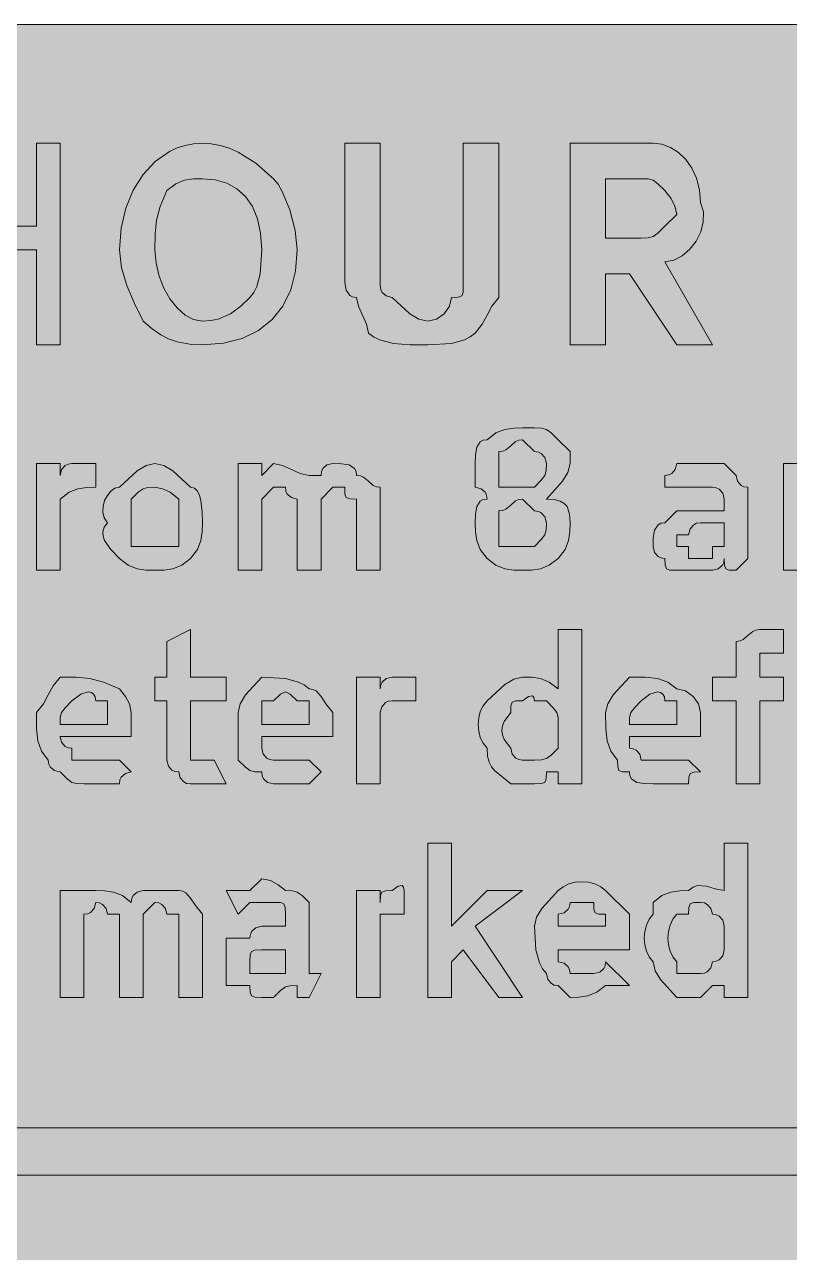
# Model space of a CAD drawing. Header units: metres. Extents: x 10 to 558, y 11 to 260.
# Drawn here: x 206.6 to 284, y 135.5 to 259.7 of the extents above; entities that cross this region are included whole.
import ezdxf

# ---------------------------------------------------------------- set-up
doc = ezdxf.new("R2010")
doc.units = ezdxf.units.M
for name, color, linetype, true_color in [('FILL_BLUE_0000FF', 7, 'Continuous', 0x0000ff), ('FILL_WHITE_FFFFFF', 7, 'Continuous', 0xffffff), ('STROKE_WHITE_FFFFFF', 7, 'Continuous', 0xffffff)]:
    doc.layers.add(name, color=color, linetype=linetype, true_color=true_color)

msp = doc.modelspace()

# ---------------------------------------------------------------- hatches: boundary and pattern name
at = {"layer": 'FILL_BLUE_0000FF', "true_color": 0x0000ff}
h = msp.add_hatch(color=7, dxfattribs=at)
h.dxf.hatch_style = 1
h.paths.add_polyline_path([(551.8, 259.63), (552.54, 259.47), (553.8, 258.93), (554.83, 258.16), (555.75, 257.28), (556.54, 256.78), (557.14, 256.19), (557.56, 255.55), (557.85, 254.88), (558.11, 253.57), (558.15, 252.48), (558.15, 18.48), (558.15, 16.08), (557.44, 15.2), (556.95, 14.43), (556.46, 13.89), (556.15, 13.73), (555.75, 13.68), (555.3, 12.89), (554.83, 12.29), (554.34, 11.87), (553.8, 11.58), (552.54, 11.32), (550.95, 11.28), (16.95, 11.28), (13.35, 11.28), (13.3, 11.68), (13.14, 11.99), (12.6, 12.48), (11.83, 12.97), (10.95, 13.68), (10.26, 14.6), (9.9, 15.63), (9.77, 16.89), (9.75, 18.48), (9.75, 252.48), (9.75, 254.88), (9.8, 255.28), (9.94, 255.59), (10.35, 256.08), (10.76, 256.57), (10.9, 256.88), (10.95, 257.28), (11.83, 257.47), (12.6, 257.88), (13.35, 258.48), (14.25, 258.67), (15.15, 259.08), (16.05, 259.49), (16.95, 259.68), (550.95, 259.68), (551.8, 259.63)])
at = {"layer": 'FILL_WHITE_FFFFFF', "true_color": 0xffffff}
h = msp.add_hatch(color=7, dxfattribs=at)
h.dxf.hatch_style = 1
h.paths.add_polyline_path([(207.75, 236.88), (198.15, 236.88), (198.15, 227.28), (194.55, 227.28), (194.55, 247.68), (198.15, 247.68), (198.15, 239.28), (207.75, 239.28), (207.75, 247.68), (210.15, 247.68), (210.15, 227.28), (207.75, 227.28), (207.75, 236.88)])
h = msp.add_hatch(color=7, dxfattribs=at)
h.dxf.hatch_style = 1
h.paths.add_polyline_path([(226.35, 247.45), (227.25, 247.17), (228.15, 246.78), (229.95, 245.65), (231.75, 244.08), (232.2, 243.52), (232.63, 242.79), (233.4, 240.93), (233.94, 238.85), (234.15, 236.88), (233.98, 234.74), (233.49, 232.85), (232.69, 231.21), (231.6, 229.83), (230.22, 228.74), (228.58, 227.94), (226.69, 227.45), (224.55, 227.28), (223.44, 227.32), (222, 227.58), (221.19, 227.87), (220.33, 228.29), (219.45, 228.89), (218.55, 229.68), (217.67, 231.48), (216.9, 233.28), (216.36, 235.08), (216.15, 236.88), (216.31, 239.07), (216.79, 241.1), (217.54, 242.93), (218.55, 244.53), (219.78, 245.84), (221.21, 246.84), (221.99, 247.2), (222.81, 247.46), (223.66, 247.62), (224.55, 247.68), (225.45, 247.62), (226.35, 247.45)])
h.paths.add_polyline_path([(222.75, 243.93), (221.85, 243.57), (220.95, 242.88), (220.26, 241.27), (219.9, 239.88), (219.77, 238.49), (219.75, 236.88), (219.86, 235.54), (220.16, 234.24), (220.64, 233.02), (221.25, 231.93), (221.98, 231.01), (222.79, 230.3), (223.65, 229.84), (224.55, 229.68), (225.4, 229.73), (226.14, 229.89), (227.4, 230.43), (228.43, 231.2), (229.35, 232.08), (229.75, 232.58), (230.04, 233.17), (230.4, 234.48), (230.55, 236.88), (230.44, 238.57), (230.12, 240.03), (229.6, 241.27), (228.9, 242.28), (228.03, 243.07), (227.01, 243.63), (225.84, 243.97), (224.55, 244.08), (223.65, 244.06), (222.75, 243.93)], flags=16)
h = msp.add_hatch(color=7, dxfattribs=at)
h.dxf.hatch_style = 1
h.paths.add_polyline_path([(242.55, 234.48), (242.55, 233.28), (242.6, 232.88), (242.74, 232.59), (243.15, 232.23), (243.75, 232.08), (245.55, 230.43), (246.45, 229.89), (247.35, 229.68), (248.23, 229.89), (249, 230.43), (249.54, 231.2), (249.75, 232.08), (250.44, 232.1), (250.8, 232.23), (250.93, 232.59), (250.95, 233.28), (250.95, 234.48), (250.95, 247.68), (254.55, 247.68), (254.55, 234.48), (254.55, 232.08), (253.84, 231.18), (253.35, 230.28), (252.86, 229.38), (252.15, 228.48), (251.65, 228.08), (251.06, 227.79), (249.75, 227.43), (247.35, 227.28), (245.57, 227.3), (243.9, 227.43), (242.46, 227.79), (241.85, 228.08), (241.35, 228.48), (241.16, 229.38), (240.75, 230.28), (240.34, 231.18), (240.15, 232.08), (239.75, 232.13), (239.46, 232.29), (239.1, 232.83), (238.97, 233.6), (238.95, 234.48), (238.95, 247.68), (242.55, 247.68), (242.55, 234.48)])
h = msp.add_hatch(color=7, dxfattribs=at)
h.dxf.hatch_style = 1
h.paths.add_polyline_path([(270.15, 247.68), (271.05, 247.57), (271.91, 247.25), (272.72, 246.73), (273.45, 246.03), (274.06, 245.16), (274.54, 244.14), (274.84, 242.97), (274.95, 241.68), (275.24, 240.73), (275.23, 239.73), (274.97, 238.73), (274.5, 237.78), (273.86, 236.95), (273.09, 236.28), (272.24, 235.84), (271.35, 235.68), (276.15, 227.28), (272.55, 227.28), (267.75, 234.48), (265.35, 234.48), (265.35, 227.28), (261.75, 227.28), (261.75, 247.68), (270.15, 247.68)])
h.paths.add_polyline_path([(269.66, 238.1), (270.15, 238.23), (270.64, 238.59), (271.35, 239.28), (272.55, 240.48), (272.36, 241.36), (271.95, 242.13), (271.35, 242.88), (270.64, 243.57), (270.15, 243.93), (269.66, 244.06), (268.95, 244.08), (265.35, 244.08), (265.35, 238.08), (268.95, 238.08), (269.66, 238.1)], flags=16)
h = msp.add_hatch(color=7, dxfattribs=at)
h.dxf.hatch_style = 1
h.paths.add_polyline_path([(261.16, 211.24), (261.45, 210.93), (261.71, 210.16), (261.75, 209.28), (261.73, 208.38), (261.6, 207.48), (261.24, 206.58), (260.55, 205.68), (259.65, 204.99), (258.75, 204.63), (257.85, 204.5), (256.95, 204.48), (256.05, 204.5), (255.15, 204.63), (254.25, 204.99), (253.35, 205.68), (252.66, 206.58), (252.3, 207.48), (252.17, 208.38), (252.15, 209.28), (252.17, 210.16), (252.3, 210.93), (252.66, 211.47), (252.95, 211.63), (253.35, 211.68), (253.3, 212.08), (253.16, 212.37), (252.75, 212.73), (252.15, 212.88), (252.15, 215.28), (252.17, 216.16), (252.3, 216.93), (252.66, 217.47), (252.95, 217.63), (253.35, 217.68), (254.25, 218.37), (255.15, 218.73), (256.05, 218.86), (256.95, 218.88), (258.15, 218.88), (258.86, 218.86), (259.35, 218.73), (259.84, 218.37), (260.55, 217.68), (261.75, 216.48), (261.75, 215.28), (261.54, 214.38), (261, 213.48), (259.35, 211.68), (260.14, 211.63), (260.74, 211.47), (261.16, 211.24)])
h.paths.add_polyline_path([(255.75, 211.08), (255.26, 210.67), (254.95, 210.53), (254.55, 210.48), (254.55, 209.28), (254.55, 206.88), (256.95, 206.88), (258.15, 206.88), (258.84, 207.59), (259.2, 208.08), (259.33, 208.57), (259.35, 209.28), (259.2, 209.88), (258.84, 210.29), (258.55, 210.43), (258.15, 210.48), (256.95, 211.68), (256.55, 211.63), (256.24, 211.49), (255.75, 211.08)], flags=16)
h.paths.add_polyline_path([(258.84, 213.59), (259.2, 214.08), (259.33, 214.57), (259.35, 215.28), (259.2, 215.88), (258.84, 216.29), (258.55, 216.43), (258.15, 216.48), (256.95, 217.68), (256.55, 217.63), (256.24, 217.49), (255.75, 217.08), (255.26, 216.67), (254.95, 216.53), (254.55, 216.48), (254.55, 215.28), (254.55, 212.88), (255.75, 212.88), (256.95, 212.88), (258.15, 212.88), (258.84, 213.59)], flags=16)
h = msp.add_hatch(color=7, dxfattribs=at)
h.dxf.hatch_style = 1
h.paths.add_polyline_path([(210.3, 214.68), (210.66, 215.09), (210.95, 215.23), (211.35, 215.28), (213.75, 215.28), (213.75, 212.88), (212.85, 212.86), (211.95, 212.73), (211.05, 212.37), (210.15, 211.68), (210.15, 210.48), (210.15, 204.48), (207.75, 204.48), (207.75, 215.28), (210.15, 215.28), (210.15, 214.08), (210.3, 214.68)])
h = msp.add_hatch(color=7, dxfattribs=at)
h.dxf.hatch_style = 1
h.paths.add_polyline_path([(214.46, 210.35), (214.49, 210.95), (214.65, 211.53), (214.93, 212.06), (215.29, 212.49), (215.7, 212.77), (216.15, 212.88), (217.95, 214.53), (218.85, 215.07), (219.75, 215.28), (220.65, 215.07), (221.55, 214.53), (223.35, 212.88), (223.75, 212.77), (224.04, 212.49), (224.26, 212.06), (224.4, 211.53), (224.53, 210.35), (224.55, 209.28), (224.53, 208.38), (224.4, 207.48), (224.04, 206.58), (223.35, 205.68), (222.45, 204.99), (221.55, 204.63), (220.65, 204.5), (219.75, 204.48), (218.85, 204.5), (217.95, 204.63), (217.05, 204.99), (216.15, 205.68), (215.29, 206.58), (214.65, 207.48), (214.49, 207.93), (214.46, 208.38), (214.61, 208.83), (214.95, 209.28), (214.61, 209.78), (214.46, 210.35)])
h.paths.add_polyline_path([(218.55, 212.73), (218.06, 212.37), (217.35, 211.68), (217.35, 209.28), (217.35, 206.88), (219.75, 206.88), (222.15, 206.88), (222.15, 209.28), (222.15, 211.68), (221.27, 212.37), (220.5, 212.73), (219.75, 212.88), (219.04, 212.86), (218.55, 212.73)], flags=16)
h = msp.add_hatch(color=7, dxfattribs=at)
h.dxf.hatch_style = 1
h.paths.add_polyline_path([(230.55, 214.08), (231.75, 215.28), (232.65, 215.09), (233.55, 214.68), (234.45, 214.27), (235.35, 214.08), (236.55, 214.08), (236.6, 214.48), (236.74, 214.77), (237.15, 215.13), (237.75, 215.28), (238.63, 215.26), (239.4, 215.13), (239.94, 214.77), (240.1, 214.48), (240.15, 214.08), (240.55, 214.03), (240.86, 213.89), (241.35, 213.48), (241.84, 213.07), (242.15, 212.93), (242.55, 212.88), (242.55, 211.68), (242.55, 204.48), (240.15, 204.48), (240.15, 211.68), (239.46, 211.7), (239.1, 211.83), (238.97, 212.19), (238.95, 212.88), (237.75, 212.88), (236.55, 211.68), (236.55, 210.48), (236.55, 204.48), (234.15, 204.48), (234.15, 211.68), (233.55, 211.83), (233.14, 212.19), (233, 212.48), (232.95, 212.88), (231.75, 212.88), (230.55, 211.68), (230.55, 210.48), (230.55, 204.48), (228.15, 204.48), (228.15, 215.28), (230.55, 215.28), (230.55, 214.08)])
h = msp.add_hatch(color=7, dxfattribs=at)
h.dxf.hatch_style = 1
h.paths.add_polyline_path([(272.04, 214.27), (272.4, 214.68), (272.55, 215.28), (274.95, 215.28), (277.35, 215.28), (278.55, 214.08), (278.7, 213.48), (279.06, 213.07), (279.35, 212.93), (279.75, 212.88), (279.75, 210.48), (279.75, 206.88), (279.75, 205.68), (278.55, 204.48), (277.86, 204.5), (277.5, 204.63), (277.37, 204.99), (277.35, 205.68), (277.3, 205.28), (277.16, 204.99), (276.75, 204.63), (276.15, 204.48), (273.75, 204.48), (272.55, 204.48), (271.86, 204.5), (271.5, 204.63), (271.37, 204.99), (271.35, 205.68), (270.95, 205.73), (270.66, 205.87), (270.3, 206.28), (270.15, 206.88), (270.17, 207.76), (270.3, 208.53), (270.66, 209.07), (270.95, 209.23), (271.35, 209.28), (272.55, 210.48), (273.75, 210.48), (274.95, 210.48), (277.35, 210.48), (277.35, 211.68), (277.2, 212.28), (276.84, 212.69), (276.55, 212.83), (276.15, 212.88), (273.75, 212.88), (272.55, 212.88), (271.35, 212.88), (271.35, 214.08), (271.75, 214.13), (272.04, 214.27)])
h.paths.add_polyline_path([(276.15, 206.88), (277.35, 206.88), (277.35, 209.28), (276.15, 209.28), (274.95, 209.28), (274.55, 209.23), (274.26, 209.09), (273.9, 208.68), (273.75, 208.08), (272.55, 208.08), (272.55, 206.88), (273.75, 206.88), (273.75, 205.68), (276.15, 205.68), (276.15, 206.88)], flags=16)
h = msp.add_hatch(color=7, dxfattribs=at)
h.dxf.hatch_style = 1
h.paths.add_polyline_path([(285.75, 214.08), (286.95, 215.28), (287.85, 215.09), (288.75, 214.68), (289.65, 214.27), (290.55, 214.08), (291.75, 214.08), (291.8, 214.48), (291.94, 214.77), (292.35, 215.13), (292.95, 215.28), (293.83, 215.26), (294.6, 215.13), (295.14, 214.77), (295.3, 214.48), (295.35, 214.08), (295.75, 214.03), (296.06, 213.89), (296.55, 213.48), (297.04, 213.07), (297.35, 212.93), (297.75, 212.88), (297.75, 211.68), (297.75, 204.48), (295.35, 204.48), (295.35, 211.68), (294.75, 211.83), (294.34, 212.19), (294.2, 212.48), (294.15, 212.88), (292.95, 212.88), (291.75, 211.68), (291.75, 210.48), (291.75, 204.48), (289.35, 204.48), (289.35, 211.68), (288.75, 211.83), (288.34, 212.19), (288.2, 212.48), (288.15, 212.88), (286.95, 212.88), (285.75, 211.68), (285.75, 210.48), (285.75, 204.48), (283.35, 204.48), (283.35, 215.28), (285.75, 215.28), (285.75, 214.08)])
h = msp.add_hatch(color=7, dxfattribs=at)
h.dxf.hatch_style = 1
h.paths.add_polyline_path([(224.55, 185.28), (225.75, 185.28), (226.95, 182.88), (223.35, 182.88), (222.95, 182.93), (222.66, 183.07), (222.3, 183.48), (222.15, 184.08), (221.75, 184.13), (221.46, 184.27), (221.1, 184.68), (220.95, 185.28), (220.95, 191.28), (219.75, 191.28), (219.75, 193.68), (220.95, 193.68), (220.95, 197.28), (223.35, 198.48), (223.35, 193.68), (226.95, 193.68), (226.95, 191.28), (223.35, 191.28), (223.35, 185.28), (224.55, 185.28)])
h = msp.add_hatch(color=7, dxfattribs=at)
h.dxf.hatch_style = 1
h.paths.add_polyline_path([(259.2, 183.03), (258.84, 182.9), (258.15, 182.88), (255.75, 182.88), (254.1, 184.23), (253.79, 184.6), (253.56, 185.07), (253.4, 185.69), (253.35, 186.48), (252.96, 186.98), (252.67, 187.57), (252.51, 188.21), (252.45, 188.88), (252.51, 189.55), (252.67, 190.19), (252.96, 190.78), (253.35, 191.28), (255.15, 192.93), (256.05, 193.47), (256.95, 193.68), (257.85, 193.66), (258.75, 193.53), (259.65, 193.17), (260.55, 192.48), (260.55, 198.48), (262.95, 198.48), (262.95, 182.88), (260.55, 182.88), (260.55, 184.08), (259.35, 184.08), (259.33, 183.39), (259.2, 183.03)])
h.paths.add_polyline_path([(259.35, 185.43), (259.84, 185.79), (260.55, 186.48), (260.55, 187.68), (260.55, 188.88), (260.53, 189.59), (260.4, 190.08), (260.04, 190.57), (259.35, 191.28), (258.15, 191.28), (258.1, 191.62), (257.96, 191.79), (257.55, 191.73), (256.95, 191.28), (256.26, 191.26), (255.9, 191.13), (255.77, 190.77), (255.75, 190.08), (255.07, 189.18), (254.91, 188.73), (254.85, 188.28), (254.91, 187.83), (255.07, 187.38), (255.75, 186.48), (255.9, 185.88), (256.26, 185.47), (256.55, 185.33), (256.95, 185.28), (258.15, 185.28), (258.86, 185.3), (259.35, 185.43)], flags=16)
h = msp.add_hatch(color=7, dxfattribs=at)
h.dxf.hatch_style = 1
h.paths.add_polyline_path([(280.95, 182.88), (278.55, 182.88), (278.55, 191.28), (276.15, 191.28), (276.15, 193.68), (278.55, 193.68), (278.55, 196.08), (278.55, 197.28), (278.95, 197.33), (279.26, 197.47), (279.75, 197.88), (280.24, 198.29), (280.55, 198.43), (280.95, 198.48), (282.15, 198.48), (283.35, 198.48), (283.35, 196.08), (282.15, 196.08), (280.95, 196.08), (280.95, 194.88), (280.95, 193.68), (283.35, 193.68), (283.35, 191.28), (280.95, 191.28), (280.95, 182.88)])
h = msp.add_hatch(color=7, dxfattribs=at)
h.dxf.hatch_style = 1
h.paths.add_polyline_path([(211.35, 183.03), (210.86, 183.39), (210.15, 184.08), (209.55, 184.23), (209.14, 184.59), (209, 184.88), (208.95, 185.28), (208.26, 186.2), (207.9, 187.23), (207.77, 188.49), (207.75, 190.08), (208.46, 190.98), (208.95, 191.88), (209.44, 192.78), (210.15, 193.68), (211.76, 193.66), (213.15, 193.53), (214.54, 193.17), (216.15, 192.48), (216.75, 191.73), (217.16, 190.96), (217.35, 190.08), (217.35, 187.68), (210.15, 187.68), (210.3, 187.08), (210.66, 186.67), (210.95, 186.53), (211.35, 186.48), (211.35, 185.28), (213.75, 185.28), (214.95, 185.28), (216.15, 185.28), (217.35, 184.08), (216.75, 183.93), (216.34, 183.57), (216.2, 183.28), (216.15, 182.88), (212.55, 182.88), (211.84, 182.9), (211.35, 183.03)])
h.paths.add_polyline_path([(214.95, 191.28), (213.75, 191.28), (213.7, 191.67), (213.54, 191.95), (213.31, 192.12), (213, 192.18), (212.23, 191.95), (211.35, 191.28), (210.66, 190.57), (210.3, 190.08), (210.17, 189.59), (210.15, 188.88), (214.95, 188.88), (214.95, 191.28)], flags=16)
h = msp.add_hatch(color=7, dxfattribs=at)
h.dxf.hatch_style = 1
h.paths.add_polyline_path([(230.74, 183.39), (230.6, 183.68), (230.55, 184.08), (229.84, 184.1), (229.35, 184.23), (228.86, 184.59), (228.15, 185.28), (228.15, 190.08), (228.36, 190.98), (228.9, 191.88), (230.55, 193.68), (232.95, 193.53), (234.26, 193.17), (234.85, 192.88), (235.35, 192.48), (235.75, 192.43), (236.06, 192.27), (236.55, 191.73), (237.04, 190.96), (237.75, 190.08), (237.75, 187.68), (230.55, 187.68), (230.55, 186.48), (230.7, 185.88), (231.06, 185.47), (231.35, 185.33), (231.75, 185.28), (234.15, 185.28), (235.35, 185.28), (236.55, 184.08), (235.35, 182.88), (231.75, 182.88), (231.15, 183.03), (230.74, 183.39)])
h.paths.add_polyline_path([(235.35, 191.28), (234.15, 191.28), (233.44, 191.95), (232.95, 192.18), (232.46, 191.95), (231.75, 191.28), (230.55, 191.28), (230.55, 188.88), (235.35, 188.88), (235.35, 191.28)], flags=16)
h = msp.add_hatch(color=7, dxfattribs=at)
h.dxf.hatch_style = 1
h.paths.add_polyline_path([(242.6, 192.88), (242.74, 193.17), (243.15, 193.53), (243.75, 193.68), (246.15, 193.68), (246.15, 191.28), (243.75, 191.28), (243.35, 191.23), (243.06, 191.09), (242.7, 190.68), (242.55, 190.08), (242.55, 188.88), (242.55, 182.88), (240.15, 182.88), (240.15, 193.68), (242.55, 193.68), (242.55, 192.48), (242.6, 192.88)])
h = msp.add_hatch(color=7, dxfattribs=at)
h.dxf.hatch_style = 1
h.paths.add_polyline_path([(268.5, 183.03), (267.96, 183.39), (267.8, 183.68), (267.75, 184.08), (267.06, 184.1), (266.7, 184.23), (266.57, 184.59), (266.55, 185.28), (265.86, 186.2), (265.5, 187.23), (265.37, 188.49), (265.35, 190.08), (265.56, 190.98), (266.1, 191.88), (267.75, 193.68), (269.34, 193.66), (270.6, 193.53), (271.63, 193.17), (272.55, 192.48), (273.43, 192.27), (274.2, 191.73), (274.74, 190.96), (274.95, 190.08), (274.95, 187.68), (267.75, 187.68), (267.75, 186.48), (268.15, 186.43), (268.44, 186.29), (268.8, 185.88), (268.95, 185.28), (271.35, 185.28), (272.55, 185.28), (273.75, 185.28), (274.95, 184.08), (274.26, 184.06), (273.9, 183.93), (273.77, 183.57), (273.75, 182.88), (270.15, 182.88), (269.27, 182.9), (268.5, 183.03)])
h.paths.add_polyline_path([(272.55, 191.28), (271.35, 191.28), (271.3, 191.67), (271.14, 191.95), (270.91, 192.12), (270.6, 192.18), (269.83, 191.95), (268.95, 191.28), (268.26, 190.57), (267.9, 190.08), (267.77, 189.59), (267.75, 188.88), (272.55, 188.88), (272.55, 191.28)], flags=16)
h = msp.add_hatch(color=7, dxfattribs=at)
h.dxf.hatch_style = 1
h.paths.add_polyline_path([(253.35, 172.08), (256.95, 172.08), (252.15, 168.48), (256.95, 161.28), (254.55, 161.28), (250.95, 166.08), (249.75, 164.88), (249.75, 161.28), (247.35, 161.28), (247.35, 176.88), (249.75, 176.88), (249.75, 168.48), (253.35, 172.08)])
h = msp.add_hatch(color=7, dxfattribs=at)
h.dxf.hatch_style = 1
h.paths.add_polyline_path([(273.75, 161.28), (272.55, 161.28), (270.9, 163.08), (270.36, 163.98), (270.15, 164.88), (269.76, 165.38), (269.47, 165.97), (269.31, 166.61), (269.25, 167.28), (269.31, 167.95), (269.47, 168.59), (269.76, 169.18), (270.15, 169.68), (270.15, 170.88), (271.05, 171.57), (271.95, 171.93), (272.85, 172.06), (273.75, 172.08), (274.2, 172.42), (274.65, 172.59), (275.55, 172.53), (276.45, 172.25), (277.35, 172.08), (277.35, 176.88), (279.75, 176.88), (279.75, 161.28), (277.35, 161.28), (277.35, 162.48), (276.15, 162.48), (274.95, 161.28), (273.75, 161.28)])
h.paths.add_polyline_path([(275.64, 163.87), (276, 164.28), (276.15, 164.88), (276.55, 164.93), (276.84, 165.07), (277.2, 165.48), (277.35, 166.08), (277.35, 168.48), (277.2, 169.08), (276.84, 169.49), (276.55, 169.63), (276.15, 169.68), (276, 170.28), (275.64, 170.69), (275.35, 170.83), (274.95, 170.88), (274.26, 170.86), (273.9, 170.73), (273.77, 170.37), (273.75, 169.68), (272.55, 169.68), (272.16, 169.18), (271.87, 168.59), (271.71, 167.95), (271.65, 167.28), (271.71, 166.61), (271.87, 165.97), (272.16, 165.38), (272.55, 164.88), (272.55, 163.68), (273.75, 163.68), (274.95, 163.68), (275.35, 163.73), (275.64, 163.87)], flags=16)
h = msp.add_hatch(color=7, dxfattribs=at)
h.dxf.hatch_style = 1
h.paths.add_polyline_path([(229.35, 172.08), (230.55, 173.28), (231.43, 173.09), (232.2, 172.68), (232.95, 172.08), (233.66, 172.06), (234.15, 171.93), (234.64, 171.57), (235.35, 170.88), (235.35, 169.68), (235.35, 167.28), (235.35, 163.68), (236.55, 163.68), (235.35, 161.28), (234.15, 161.28), (234.15, 162.48), (233.44, 162.46), (232.95, 162.33), (232.46, 161.97), (231.75, 161.28), (230.55, 161.28), (229.86, 161.3), (229.5, 161.43), (229.37, 161.79), (229.35, 162.48), (226.95, 162.48), (226.95, 164.88), (226.95, 167.28), (229.35, 167.28), (229.4, 167.68), (229.54, 167.97), (229.95, 168.33), (230.55, 168.48), (231.75, 168.48), (232.95, 168.48), (232.95, 169.68), (232.93, 170.37), (232.8, 170.73), (232.44, 170.86), (231.75, 170.88), (230.55, 170.88), (229.35, 170.88), (228.15, 169.68), (226.95, 172.08), (228.15, 172.08), (229.35, 172.08)])
h.paths.add_polyline_path([(232.95, 163.68), (232.95, 164.88), (232.95, 166.08), (231.75, 166.08), (230.55, 166.08), (229.86, 166.06), (229.5, 165.93), (229.37, 165.57), (229.35, 164.88), (229.35, 163.68), (230.55, 163.68), (231.75, 163.68), (232.95, 163.68)], flags=16)
h = msp.add_hatch(color=7, dxfattribs=at)
h.dxf.hatch_style = 1
h.paths.add_polyline_path([(260.15, 162.53), (259.86, 162.67), (259.5, 163.08), (259.35, 163.68), (258.95, 164.18), (258.66, 164.77), (258.3, 166.08), (258.15, 168.48), (258.36, 169.38), (258.9, 170.28), (260.55, 172.08), (261.05, 172.47), (261.64, 172.75), (262.28, 172.92), (262.95, 172.98), (263.62, 172.92), (264.26, 172.75), (264.85, 172.47), (265.35, 172.08), (267.75, 169.68), (267.75, 166.08), (260.55, 166.08), (260.55, 164.88), (261.15, 164.73), (261.56, 164.37), (261.7, 164.08), (261.75, 163.68), (264.15, 163.68), (264.75, 163.83), (265.16, 164.19), (265.3, 164.48), (265.35, 164.88), (267.75, 162.48), (265.35, 162.48), (264.45, 161.79), (263.55, 161.43), (262.65, 161.3), (261.75, 161.28), (260.55, 162.48), (260.15, 162.53)])
h.paths.add_polyline_path([(265.35, 169.68), (264.66, 169.7), (264.3, 169.83), (264.17, 170.19), (264.15, 170.88), (261.75, 170.88), (261.7, 170.48), (261.56, 170.19), (261.15, 169.83), (260.55, 169.68), (260.55, 168.48), (265.35, 168.48), (265.35, 169.68)], flags=16)
h = msp.add_hatch(color=7, dxfattribs=at)
h.dxf.hatch_style = 1
h.paths.add_polyline_path([(213.75, 172.08), (214.65, 172.06), (215.55, 171.93), (216.45, 171.57), (217.35, 170.88), (217.4, 171.28), (217.54, 171.57), (217.95, 171.93), (218.55, 172.08), (219.75, 172.08), (222.15, 172.08), (222.55, 172.03), (222.86, 171.87), (223.35, 171.33), (223.84, 170.56), (224.55, 169.68), (224.55, 161.28), (222.15, 161.28), (222.15, 168.48), (222.15, 169.68), (220.95, 169.68), (220.8, 170.28), (220.44, 170.69), (220.15, 170.83), (219.75, 170.88), (218.55, 169.68), (218.55, 168.48), (218.55, 161.28), (216.15, 161.28), (216.15, 168.48), (216.15, 169.68), (214.95, 169.68), (214.8, 170.28), (214.44, 170.69), (214.15, 170.83), (213.75, 170.88), (213.6, 170.28), (213.24, 169.87), (212.95, 169.73), (212.55, 169.68), (212.55, 168.48), (212.55, 161.28), (210.15, 161.28), (210.15, 172.08), (212.55, 172.08), (213.75, 172.08)])
h = msp.add_hatch(color=7, dxfattribs=at)
h.dxf.hatch_style = 1
h.paths.add_polyline_path([(242.57, 171.57), (242.7, 171.93), (243.06, 172.06), (243.75, 172.08), (244.35, 172.53), (244.76, 172.59), (244.9, 172.42), (244.95, 172.08), (244.95, 169.68), (242.55, 169.68), (242.55, 168.48), (242.55, 161.28), (240.15, 161.28), (240.15, 172.08), (242.55, 172.08), (242.55, 170.88), (242.57, 171.57)])
h = msp.add_hatch(color=7, dxfattribs=at)
h.dxf.hatch_style = 1
h.paths.add_polyline_path([(495.75, 148.08), (490.95, 152.88), (498.15, 152.88), (505.35, 145.68), (498.15, 138.48), (490.95, 138.48), (495.75, 143.28), (62.55, 143.28), (62.55, 148.08), (495.75, 148.08)])

# ---------------------------------------------------------------- linework, layer by layer
at = {"layer": 'FILL_BLUE_0000FF', "lineweight": 0, "true_color": 0x0000ff}
msp.add_lwpolyline([(16.95, 259.68), (550.95, 259.68)], dxfattribs=at)
at = {"layer": 'FILL_WHITE_FFFFFF', "lineweight": 0, "true_color": 0xffffff}
for points in [[(207.75, 236.88), (198.15, 236.88), (198.15, 227.28), (194.55, 227.28), (194.55, 247.68), (198.15, 247.68), (198.15, 239.28), (207.75, 239.28), (207.75, 247.68), (210.15, 247.68), (210.15, 227.28), (207.75, 227.28)], [(226.35, 247.45), (227.25, 247.17), (228.15, 246.78), (229.95, 245.65), (231.75, 244.08), (232.2, 243.52), (232.63, 242.79), (233.4, 240.93), (233.94, 238.85), (234.15, 236.88), (233.98, 234.74), (233.49, 232.85), (232.69, 231.21), (231.6, 229.83), (230.22, 228.74), (228.58, 227.94), (226.69, 227.45), (224.55, 227.28), (223.44, 227.32), (222, 227.58), (221.19, 227.87), (220.33, 228.29), (219.45, 228.89), (218.55, 229.68), (217.67, 231.48), (216.9, 233.28), (216.36, 235.08), (216.15, 236.88), (216.31, 239.07), (216.79, 241.1), (217.54, 242.93), (218.55, 244.53), (219.78, 245.84), (221.21, 246.84), (221.99, 247.2), (222.81, 247.46), (223.66, 247.62), (224.55, 247.68), (225.45, 247.62)], [(242.55, 234.48), (242.55, 233.28), (242.6, 232.88), (242.74, 232.59), (243.15, 232.23), (243.75, 232.08), (245.55, 230.43), (246.45, 229.89), (247.35, 229.68), (248.23, 229.89), (249, 230.43), (249.54, 231.2), (249.75, 232.08), (250.44, 232.1), (250.8, 232.23), (250.93, 232.59), (250.95, 233.28), (250.95, 234.48), (250.95, 247.68), (254.55, 247.68), (254.55, 234.48), (254.55, 232.08), (253.84, 231.18), (253.35, 230.28), (252.86, 229.38), (252.15, 228.48), (251.65, 228.08), (251.06, 227.79), (249.75, 227.43), (247.35, 227.28), (245.57, 227.3), (243.9, 227.43), (242.46, 227.79), (241.85, 228.08), (241.35, 228.48), (241.16, 229.38), (240.75, 230.28), (240.34, 231.18), (240.15, 232.08), (239.75, 232.13), (239.46, 232.29), (239.1, 232.83), (238.97, 233.6), (238.95, 234.48), (238.95, 247.68), (242.55, 247.68)], [(270.15, 247.68), (271.05, 247.57), (271.91, 247.25), (272.72, 246.73), (273.45, 246.03), (274.06, 245.16), (274.54, 244.14), (274.84, 242.97), (274.95, 241.68), (275.24, 240.73), (275.23, 239.73), (274.97, 238.73), (274.5, 237.78), (273.86, 236.95), (273.09, 236.28), (272.24, 235.84), (271.35, 235.68), (276.15, 227.28), (272.55, 227.28), (267.75, 234.48), (265.35, 234.48), (265.35, 227.28), (261.75, 227.28), (261.75, 247.68)], [(222.75, 243.93), (221.85, 243.57), (220.95, 242.88), (220.26, 241.27), (219.9, 239.88), (219.77, 238.49), (219.75, 236.88), (219.86, 235.54), (220.16, 234.24), (220.64, 233.02), (221.25, 231.93), (221.98, 231.01), (222.79, 230.3), (223.65, 229.84), (224.55, 229.68), (225.4, 229.73), (226.14, 229.89), (227.4, 230.43), (228.43, 231.2), (229.35, 232.08), (229.75, 232.58), (230.04, 233.17), (230.4, 234.48), (230.55, 236.88), (230.44, 238.57), (230.12, 240.03), (229.6, 241.27), (228.9, 242.28), (228.03, 243.07), (227.01, 243.63), (225.84, 243.97), (224.55, 244.08), (223.65, 244.06)], [(269.66, 238.1), (270.15, 238.23), (270.64, 238.59), (271.35, 239.28), (272.55, 240.48), (272.36, 241.36), (271.95, 242.13), (271.35, 242.88), (270.64, 243.57), (270.15, 243.93), (269.66, 244.06), (268.95, 244.08), (265.35, 244.08), (265.35, 238.08), (268.95, 238.08)], [(261.16, 211.24), (261.45, 210.93), (261.71, 210.16), (261.75, 209.28), (261.73, 208.38), (261.6, 207.48), (261.24, 206.58), (260.55, 205.68), (259.65, 204.99), (258.75, 204.63), (257.85, 204.5), (256.95, 204.48), (256.05, 204.5), (255.15, 204.63), (254.25, 204.99), (253.35, 205.68), (252.66, 206.58), (252.3, 207.48), (252.17, 208.38), (252.15, 209.28), (252.17, 210.16), (252.3, 210.93), (252.66, 211.47), (252.95, 211.63), (253.35, 211.68), (253.3, 212.08), (253.16, 212.37), (252.75, 212.73), (252.15, 212.88), (252.15, 215.28), (252.17, 216.16), (252.3, 216.93), (252.66, 217.47), (252.95, 217.63), (253.35, 217.68), (254.25, 218.37), (255.15, 218.73), (256.05, 218.86), (256.95, 218.88), (258.15, 218.88), (258.86, 218.86), (259.35, 218.73), (259.84, 218.37), (260.55, 217.68), (261.75, 216.48), (261.75, 215.28), (261.54, 214.38), (261, 213.48), (259.35, 211.68), (260.14, 211.63), (260.74, 211.47)], [(258.84, 213.59), (259.2, 214.08), (259.33, 214.57), (259.35, 215.28), (259.2, 215.88), (258.84, 216.29), (258.55, 216.43), (258.15, 216.48), (256.95, 217.68), (256.55, 217.63), (256.24, 217.49), (255.75, 217.08), (255.26, 216.67), (254.95, 216.53), (254.55, 216.48), (254.55, 215.28), (254.55, 212.88), (255.75, 212.88), (256.95, 212.88), (258.15, 212.88)], [(210.3, 214.68), (210.66, 215.09), (210.95, 215.23), (211.35, 215.28), (213.75, 215.28), (213.75, 212.88), (212.85, 212.86), (211.95, 212.73), (211.05, 212.37), (210.15, 211.68), (210.15, 210.48), (210.15, 204.48), (207.75, 204.48), (207.75, 215.28), (210.15, 215.28), (210.15, 214.08)], [(214.46, 210.35), (214.49, 210.95), (214.65, 211.53), (214.93, 212.06), (215.29, 212.49), (215.7, 212.77), (216.15, 212.88), (217.95, 214.53), (218.85, 215.07), (219.75, 215.28), (220.65, 215.07), (221.55, 214.53), (223.35, 212.88), (223.75, 212.77), (224.04, 212.49), (224.26, 212.06), (224.4, 211.53), (224.53, 210.35), (224.55, 209.28), (224.53, 208.38), (224.4, 207.48), (224.04, 206.58), (223.35, 205.68), (222.45, 204.99), (221.55, 204.63), (220.65, 204.5), (219.75, 204.48), (218.85, 204.5), (217.95, 204.63), (217.05, 204.99), (216.15, 205.68), (215.29, 206.58), (214.65, 207.48), (214.49, 207.93), (214.46, 208.38), (214.61, 208.83), (214.95, 209.28), (214.61, 209.78)], [(230.55, 214.08), (231.75, 215.28), (232.65, 215.09), (233.55, 214.68), (234.45, 214.27), (235.35, 214.08), (236.55, 214.08), (236.6, 214.48), (236.74, 214.77), (237.15, 215.13), (237.75, 215.28), (238.63, 215.26), (239.4, 215.13), (239.94, 214.77), (240.1, 214.48), (240.15, 214.08), (240.55, 214.03), (240.86, 213.89), (241.35, 213.48), (241.84, 213.07), (242.15, 212.93), (242.55, 212.88), (242.55, 211.68), (242.55, 204.48), (240.15, 204.48), (240.15, 211.68), (239.46, 211.7), (239.1, 211.83), (238.97, 212.19), (238.95, 212.88), (237.75, 212.88), (236.55, 211.68), (236.55, 210.48), (236.55, 204.48), (234.15, 204.48), (234.15, 211.68), (233.55, 211.83), (233.14, 212.19), (233, 212.48), (232.95, 212.88), (231.75, 212.88), (230.55, 211.68), (230.55, 210.48), (230.55, 204.48), (228.15, 204.48), (228.15, 215.28), (230.55, 215.28)], [(272.04, 214.27), (272.4, 214.68), (272.55, 215.28), (274.95, 215.28), (277.35, 215.28), (278.55, 214.08), (278.7, 213.48), (279.06, 213.07), (279.35, 212.93), (279.75, 212.88), (279.75, 210.48), (279.75, 206.88), (279.75, 205.68), (278.55, 204.48), (277.86, 204.5), (277.5, 204.63), (277.37, 204.99), (277.35, 205.68), (277.3, 205.28), (277.16, 204.99), (276.75, 204.63), (276.15, 204.48), (273.75, 204.48), (272.55, 204.48), (271.86, 204.5), (271.5, 204.63), (271.37, 204.99), (271.35, 205.68), (270.95, 205.73), (270.66, 205.87), (270.3, 206.28), (270.15, 206.88), (270.17, 207.76), (270.3, 208.53), (270.66, 209.07), (270.95, 209.23), (271.35, 209.28), (272.55, 210.48), (273.75, 210.48), (274.95, 210.48), (277.35, 210.48), (277.35, 211.68), (277.2, 212.28), (276.84, 212.69), (276.55, 212.83), (276.15, 212.88), (273.75, 212.88), (272.55, 212.88), (271.35, 212.88), (271.35, 214.08), (271.75, 214.13)], [(218.55, 212.73), (218.06, 212.37), (217.35, 211.68), (217.35, 209.28), (217.35, 206.88), (219.75, 206.88), (222.15, 206.88), (222.15, 209.28), (222.15, 211.68), (221.27, 212.37), (220.5, 212.73), (219.75, 212.88), (219.04, 212.86)], [(255.75, 211.08), (255.26, 210.67), (254.95, 210.53), (254.55, 210.48), (254.55, 209.28), (254.55, 206.88), (256.95, 206.88), (258.15, 206.88), (258.84, 207.59), (259.2, 208.08), (259.33, 208.57), (259.35, 209.28), (259.2, 209.88), (258.84, 210.29), (258.55, 210.43), (258.15, 210.48), (256.95, 211.68), (256.55, 211.63), (256.24, 211.49)], [(276.15, 206.88), (277.35, 206.88), (277.35, 209.28), (276.15, 209.28), (274.95, 209.28), (274.55, 209.23), (274.26, 209.09), (273.9, 208.68), (273.75, 208.08), (272.55, 208.08), (272.55, 206.88), (273.75, 206.88), (273.75, 205.68), (276.15, 205.68)], [(224.55, 185.28), (225.75, 185.28), (226.95, 182.88), (223.35, 182.88), (222.95, 182.93), (222.66, 183.07), (222.3, 183.48), (222.15, 184.08), (221.75, 184.13), (221.46, 184.27), (221.1, 184.68), (220.95, 185.28), (220.95, 191.28), (219.75, 191.28), (219.75, 193.68), (220.95, 193.68), (220.95, 197.28), (223.35, 198.48), (223.35, 193.68), (226.95, 193.68), (226.95, 191.28), (223.35, 191.28), (223.35, 185.28)], [(259.2, 183.03), (258.84, 182.9), (258.15, 182.88), (255.75, 182.88), (254.1, 184.23), (253.79, 184.6), (253.56, 185.07), (253.4, 185.69), (253.35, 186.48), (252.96, 186.98), (252.67, 187.57), (252.51, 188.21), (252.45, 188.88), (252.51, 189.55), (252.67, 190.19), (252.96, 190.78), (253.35, 191.28), (255.15, 192.93), (256.05, 193.47), (256.95, 193.68), (257.85, 193.66), (258.75, 193.53), (259.65, 193.17), (260.55, 192.48), (260.55, 198.48), (262.95, 198.48), (262.95, 182.88), (260.55, 182.88), (260.55, 184.08), (259.35, 184.08), (259.33, 183.39)], [(280.95, 182.88), (278.55, 182.88), (278.55, 191.28), (276.15, 191.28), (276.15, 193.68), (278.55, 193.68), (278.55, 196.08), (278.55, 197.28), (278.95, 197.33), (279.26, 197.47), (279.75, 197.88), (280.24, 198.29), (280.55, 198.43), (280.95, 198.48), (282.15, 198.48), (283.35, 198.48), (283.35, 196.08), (282.15, 196.08), (280.95, 196.08), (280.95, 194.88), (280.95, 193.68), (283.35, 193.68), (283.35, 191.28), (280.95, 191.28)], [(211.35, 183.03), (210.86, 183.39), (210.15, 184.08), (209.55, 184.23), (209.14, 184.59), (209, 184.88), (208.95, 185.28), (208.26, 186.2), (207.9, 187.23), (207.77, 188.49), (207.75, 190.08), (208.46, 190.98), (208.95, 191.88), (209.44, 192.78), (210.15, 193.68), (211.76, 193.66), (213.15, 193.53), (214.54, 193.17), (216.15, 192.48), (216.75, 191.73), (217.16, 190.96), (217.35, 190.08), (217.35, 187.68), (210.15, 187.68), (210.3, 187.08), (210.66, 186.67), (210.95, 186.53), (211.35, 186.48), (211.35, 185.28), (213.75, 185.28), (214.95, 185.28), (216.15, 185.28), (217.35, 184.08), (216.75, 183.93), (216.34, 183.57), (216.2, 183.28), (216.15, 182.88), (212.55, 182.88), (211.84, 182.9)], [(230.74, 183.39), (230.6, 183.68), (230.55, 184.08), (229.84, 184.1), (229.35, 184.23), (228.86, 184.59), (228.15, 185.28), (228.15, 190.08), (228.36, 190.98), (228.9, 191.88), (230.55, 193.68), (232.95, 193.53), (234.26, 193.17), (234.85, 192.88), (235.35, 192.48), (235.75, 192.43), (236.06, 192.27), (236.55, 191.73), (237.04, 190.96), (237.75, 190.08), (237.75, 187.68), (230.55, 187.68), (230.55, 186.48), (230.7, 185.88), (231.06, 185.47), (231.35, 185.33), (231.75, 185.28), (234.15, 185.28), (235.35, 185.28), (236.55, 184.08), (235.35, 182.88), (231.75, 182.88), (231.15, 183.03)], [(242.6, 192.88), (242.74, 193.17), (243.15, 193.53), (243.75, 193.68), (246.15, 193.68), (246.15, 191.28), (243.75, 191.28), (243.35, 191.23), (243.06, 191.09), (242.7, 190.68), (242.55, 190.08), (242.55, 188.88), (242.55, 182.88), (240.15, 182.88), (240.15, 193.68), (242.55, 193.68), (242.55, 192.48)], [(268.5, 183.03), (267.96, 183.39), (267.8, 183.68), (267.75, 184.08), (267.06, 184.1), (266.7, 184.23), (266.57, 184.59), (266.55, 185.28), (265.86, 186.2), (265.5, 187.23), (265.37, 188.49), (265.35, 190.08), (265.56, 190.98), (266.1, 191.88), (267.75, 193.68), (269.34, 193.66), (270.6, 193.53), (271.63, 193.17), (272.55, 192.48), (273.43, 192.27), (274.2, 191.73), (274.74, 190.96), (274.95, 190.08), (274.95, 187.68), (267.75, 187.68), (267.75, 186.48), (268.15, 186.43), (268.44, 186.29), (268.8, 185.88), (268.95, 185.28), (271.35, 185.28), (272.55, 185.28), (273.75, 185.28), (274.95, 184.08), (274.26, 184.06), (273.9, 183.93), (273.77, 183.57), (273.75, 182.88), (270.15, 182.88), (269.27, 182.9)], [(214.95, 191.28), (213.75, 191.28), (213.7, 191.67), (213.54, 191.95), (213.31, 192.12), (213, 192.18), (212.23, 191.95), (211.35, 191.28), (210.66, 190.57), (210.3, 190.08), (210.17, 189.59), (210.15, 188.88), (214.95, 188.88)], [(235.35, 191.28), (234.15, 191.28), (233.44, 191.95), (232.95, 192.18), (232.46, 191.95), (231.75, 191.28), (230.55, 191.28), (230.55, 188.88), (235.35, 188.88)], [(259.35, 185.43), (259.84, 185.79), (260.55, 186.48), (260.55, 187.68), (260.55, 188.88), (260.53, 189.59), (260.4, 190.08), (260.04, 190.57), (259.35, 191.28), (258.15, 191.28), (258.1, 191.62), (257.96, 191.79), (257.55, 191.73), (256.95, 191.28), (256.26, 191.26), (255.9, 191.13), (255.77, 190.77), (255.75, 190.08), (255.07, 189.18), (254.91, 188.73), (254.85, 188.28), (254.91, 187.83), (255.07, 187.38), (255.75, 186.48), (255.9, 185.88), (256.26, 185.47), (256.55, 185.33), (256.95, 185.28), (258.15, 185.28), (258.86, 185.3)], [(272.55, 191.28), (271.35, 191.28), (271.3, 191.67), (271.14, 191.95), (270.91, 192.12), (270.6, 192.18), (269.83, 191.95), (268.95, 191.28), (268.26, 190.57), (267.9, 190.08), (267.77, 189.59), (267.75, 188.88), (272.55, 188.88)], [(253.35, 172.08), (256.95, 172.08), (252.15, 168.48), (256.95, 161.28), (254.55, 161.28), (250.95, 166.08), (249.75, 164.88), (249.75, 161.28), (247.35, 161.28), (247.35, 176.88), (249.75, 176.88), (249.75, 168.48)], [(273.75, 161.28), (272.55, 161.28), (270.9, 163.08), (270.36, 163.98), (270.15, 164.88), (269.76, 165.38), (269.47, 165.97), (269.31, 166.61), (269.25, 167.28), (269.31, 167.95), (269.47, 168.59), (269.76, 169.18), (270.15, 169.68), (270.15, 170.88), (271.05, 171.57), (271.95, 171.93), (272.85, 172.06), (273.75, 172.08), (274.2, 172.42), (274.65, 172.59), (275.55, 172.53), (276.45, 172.25), (277.35, 172.08), (277.35, 176.88), (279.75, 176.88), (279.75, 161.28), (277.35, 161.28), (277.35, 162.48), (276.15, 162.48), (274.95, 161.28)], [(229.35, 172.08), (230.55, 173.28), (231.43, 173.09), (232.2, 172.68), (232.95, 172.08), (233.66, 172.06), (234.15, 171.93), (234.64, 171.57), (235.35, 170.88), (235.35, 169.68), (235.35, 167.28), (235.35, 163.68), (236.55, 163.68), (235.35, 161.28), (234.15, 161.28), (234.15, 162.48), (233.44, 162.46), (232.95, 162.33), (232.46, 161.97), (231.75, 161.28), (230.55, 161.28), (229.86, 161.3), (229.5, 161.43), (229.37, 161.79), (229.35, 162.48), (226.95, 162.48), (226.95, 164.88), (226.95, 167.28), (229.35, 167.28), (229.4, 167.68), (229.54, 167.97), (229.95, 168.33), (230.55, 168.48), (231.75, 168.48), (232.95, 168.48), (232.95, 169.68), (232.93, 170.37), (232.8, 170.73), (232.44, 170.86), (231.75, 170.88), (230.55, 170.88), (229.35, 170.88), (228.15, 169.68), (226.95, 172.08), (228.15, 172.08)], [(260.15, 162.53), (259.86, 162.67), (259.5, 163.08), (259.35, 163.68), (258.95, 164.18), (258.66, 164.77), (258.3, 166.08), (258.15, 168.48), (258.36, 169.38), (258.9, 170.28), (260.55, 172.08), (261.05, 172.47), (261.64, 172.75), (262.28, 172.92), (262.95, 172.98), (263.62, 172.92), (264.26, 172.75), (264.85, 172.47), (265.35, 172.08), (267.75, 169.68), (267.75, 166.08), (260.55, 166.08), (260.55, 164.88), (261.15, 164.73), (261.56, 164.37), (261.7, 164.08), (261.75, 163.68), (264.15, 163.68), (264.75, 163.83), (265.16, 164.19), (265.3, 164.48), (265.35, 164.88), (267.75, 162.48), (265.35, 162.48), (264.45, 161.79), (263.55, 161.43), (262.65, 161.3), (261.75, 161.28), (260.55, 162.48)], [(213.75, 172.08), (214.65, 172.06), (215.55, 171.93), (216.45, 171.57), (217.35, 170.88), (217.4, 171.28), (217.54, 171.57), (217.95, 171.93), (218.55, 172.08), (219.75, 172.08), (222.15, 172.08), (222.55, 172.03), (222.86, 171.87), (223.35, 171.33), (223.84, 170.56), (224.55, 169.68), (224.55, 161.28), (222.15, 161.28), (222.15, 168.48), (222.15, 169.68), (220.95, 169.68), (220.8, 170.28), (220.44, 170.69), (220.15, 170.83), (219.75, 170.88), (218.55, 169.68), (218.55, 168.48), (218.55, 161.28), (216.15, 161.28), (216.15, 168.48), (216.15, 169.68), (214.95, 169.68), (214.8, 170.28), (214.44, 170.69), (214.15, 170.83), (213.75, 170.88), (213.6, 170.28), (213.24, 169.87), (212.95, 169.73), (212.55, 169.68), (212.55, 168.48), (212.55, 161.28), (210.15, 161.28), (210.15, 172.08), (212.55, 172.08)], [(242.57, 171.57), (242.7, 171.93), (243.06, 172.06), (243.75, 172.08), (244.35, 172.53), (244.76, 172.59), (244.9, 172.42), (244.95, 172.08), (244.95, 169.68), (242.55, 169.68), (242.55, 168.48), (242.55, 161.28), (240.15, 161.28), (240.15, 172.08), (242.55, 172.08), (242.55, 170.88)], [(265.35, 169.68), (264.66, 169.7), (264.3, 169.83), (264.17, 170.19), (264.15, 170.88), (261.75, 170.88), (261.7, 170.48), (261.56, 170.19), (261.15, 169.83), (260.55, 169.68), (260.55, 168.48), (265.35, 168.48)], [(275.64, 163.87), (276, 164.28), (276.15, 164.88), (276.55, 164.93), (276.84, 165.07), (277.2, 165.48), (277.35, 166.08), (277.35, 168.48), (277.2, 169.08), (276.84, 169.49), (276.55, 169.63), (276.15, 169.68), (276, 170.28), (275.64, 170.69), (275.35, 170.83), (274.95, 170.88), (274.26, 170.86), (273.9, 170.73), (273.77, 170.37), (273.75, 169.68), (272.55, 169.68), (272.16, 169.18), (271.87, 168.59), (271.71, 167.95), (271.65, 167.28), (271.71, 166.61), (271.87, 165.97), (272.16, 165.38), (272.55, 164.88), (272.55, 163.68), (273.75, 163.68), (274.95, 163.68), (275.35, 163.73)], [(232.95, 163.68), (232.95, 164.88), (232.95, 166.08), (231.75, 166.08), (230.55, 166.08), (229.86, 166.06), (229.5, 165.93), (229.37, 165.57), (229.35, 164.88), (229.35, 163.68), (230.55, 163.68), (231.75, 163.68)], [(495.75, 148.08), (490.95, 152.88), (498.15, 152.88), (505.35, 145.68), (498.15, 138.48), (490.95, 138.48), (495.75, 143.28), (62.55, 143.28), (62.55, 148.08)]]:
    msp.add_lwpolyline(points, close=True, dxfattribs=at)
msp.add_lwpolyline([(285.75, 204.48), (283.35, 204.48), (283.35, 215.28), (285.75, 215.28)], dxfattribs=at)
at = {"layer": 'STROKE_WHITE_FFFFFF', "lineweight": 0, "true_color": 0xffffff}
for points in [[(261.75, 227.28), (261.75, 247.68)], [(207.75, 227.28), (210.15, 227.28), (207.75, 227.28)], [(271.95, 211.92), (271.95, 211.92)], [(271.95, 211.92), (271.95, 211.92)], [(271.95, 211.92), (271.95, 211.92)], [(231.95, 171.92), (231.95, 171.92)], [(231.95, 171.92), (231.95, 171.92)], [(231.95, 171.92), (231.95, 171.92)]]:
    msp.add_lwpolyline(points, dxfattribs=at)

doc.saveas('drawing.dxf')
